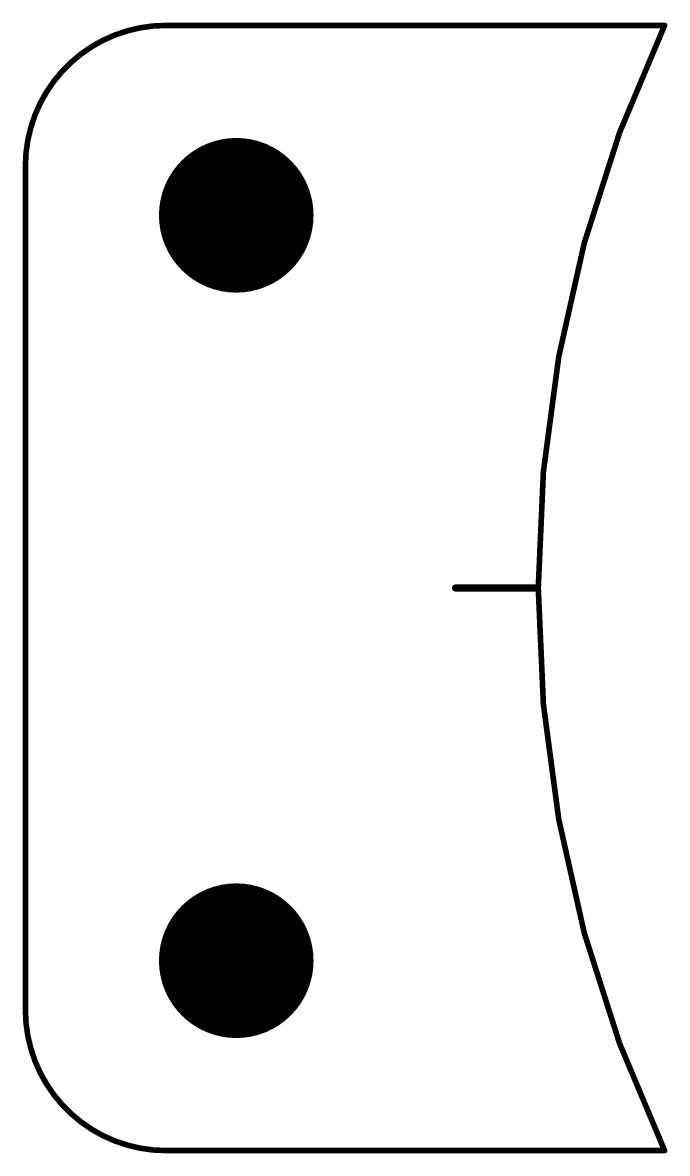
# Model space of a CAD drawing. Header units: millimetres. Extents: x 126.4 to 149.3, y 112.7 to 152.8.
import ezdxf

# ---------------------------------------------------------------- set-up
doc = ezdxf.new("R2010")
doc.units = ezdxf.units.MM
for name, color, linetype in [('BottomSolder', 6, 'Continuous'), ('Mechanical1', 6, 'Continuous'), ('PadHoleLayer', 156, 'Continuous'), ('TopOverlay', 2, 'Continuous'), ('TopSolder', 216, 'Continuous')]:
    doc.layers.add(name, color=color, linetype=linetype)

msp = doc.modelspace()

# ---------------------------------------------------------------- linework, layer by layer
at = {"layer": 'BottomSolder', "const_width": 2.75}
for points in [[(132.625, 146, 1), (135.375, 146, 1)], [(132.625, 119.5, 1), (135.375, 119.5, 1)]]:
    msp.add_lwpolyline(points, format="xyb", close=True, dxfattribs=at)
at = {"layer": 'Mechanical1', "const_width": 0.2}
for points in [[(126.5, 147.75, -0.414214), (131.5, 152.75)], [(149.236, 112.75, -0.224666), (149.236, 152.75)], [(131.5, 112.75, -0.414214), (126.5, 117.75)]]:
    msp.add_lwpolyline(points, format="xyb", dxfattribs=at)
for points in [[(131.5, 152.75), (149.236, 152.75)], [(126.5, 117.75), (126.5, 147.75)], [(131.5, 112.75), (149.236, 112.75)]]:
    msp.add_lwpolyline(points, dxfattribs=at)
at = {"layer": 'Mechanical1', "const_width": 0.1}
for points in [[(131.45, 152.75, 1), (131.55, 152.75, 1)], [(131.45, 152.75, 1), (131.55, 152.75, 1)], [(149.186, 152.75, 1), (149.286, 152.75, 1)], [(149.186, 152.75, 1), (149.286, 152.75, 1)], [(126.45, 147.75, 1), (126.55, 147.75, 1)], [(126.45, 147.75, 1), (126.55, 147.75, 1)], [(126.45, 117.75, 1), (126.55, 117.75, 1)], [(126.45, 117.75, 1), (126.55, 117.75, 1)], [(131.45, 112.75, 1), (131.55, 112.75, 1)], [(131.45, 112.75, 1), (131.55, 112.75, 1)], [(149.186, 112.75, 1), (149.286, 112.75, 1)], [(149.186, 112.75, 1), (149.286, 112.75, 1)]]:
    msp.add_lwpolyline(points, format="xyb", close=True, dxfattribs=at)
at = {"layer": 'PadHoleLayer', "const_width": 2.75}
for points in [[(132.625, 146, 1), (135.375, 146, 1)], [(132.625, 119.5, 1), (135.375, 119.5, 1)]]:
    msp.add_lwpolyline(points, format="xyb", close=True, dxfattribs=at)
at = {"layer": 'TopOverlay', "const_width": 0.254}
msp.add_lwpolyline([(141.8, 132.75), (144.7, 132.75)], dxfattribs=at)
at = {"layer": 'TopOverlay', "const_width": 0.127}
for points in [[(141.737, 132.75, 1), (141.864, 132.75, 1)], [(144.637, 132.75, 1), (144.764, 132.75, 1)]]:
    msp.add_lwpolyline(points, format="xyb", close=True, dxfattribs=at)
at = {"layer": 'TopSolder', "const_width": 2.75}
for points in [[(132.625, 146, 1), (135.375, 146, 1)], [(132.625, 119.5, 1), (135.375, 119.5, 1)]]:
    msp.add_lwpolyline(points, format="xyb", close=True, dxfattribs=at)

doc.saveas('drawing.dxf')
